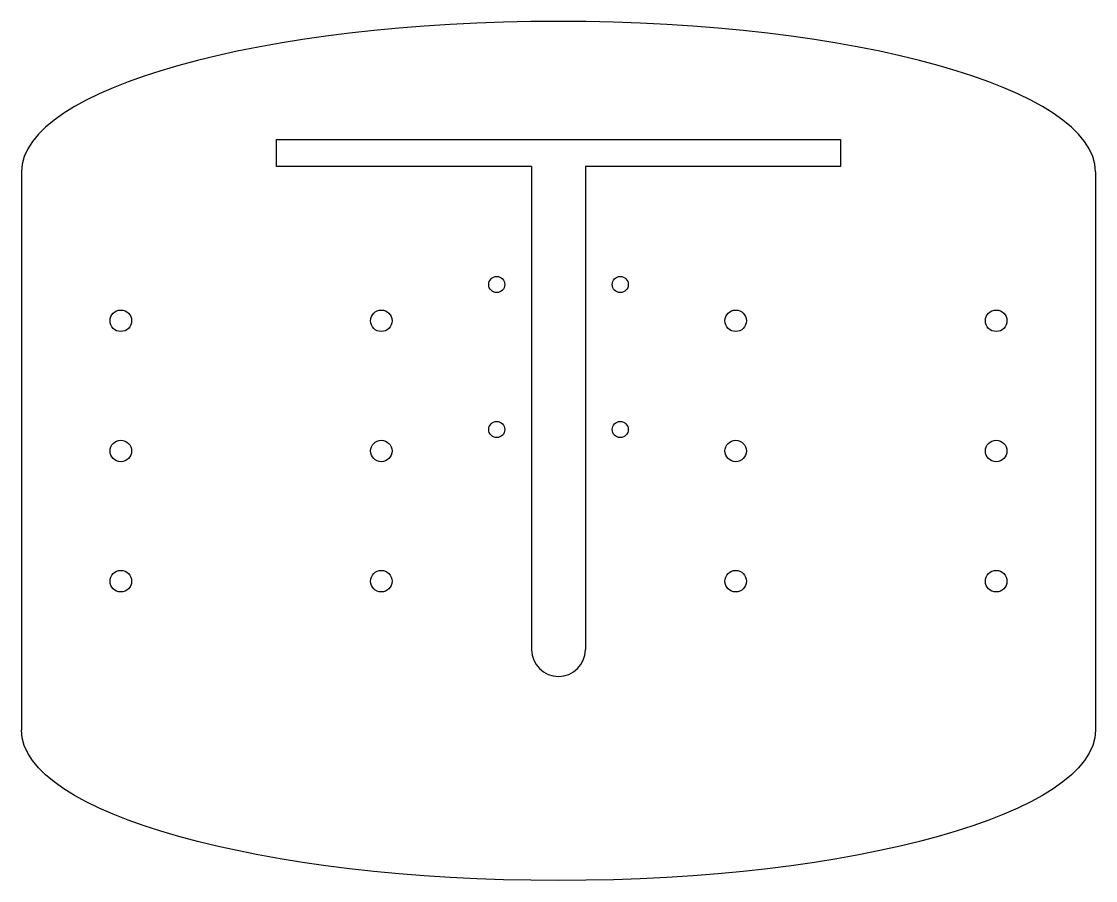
# Model space of a CAD drawing. Header units: inches. Extents: x 455 to 655, y -209 to -49.
import ezdxf

# ---------------------------------------------------------------- set-up
doc = ezdxf.new("R2010")
doc.units = ezdxf.units.IN
doc.header["$MEASUREMENT"] = 0

msp = doc.modelspace()

# ---------------------------------------------------------------- linework, layer by layer
for p, q in [((502.94, -71), (607.94, -71)), ((502.94, -76), (502.94, -71)), ((607.94, -71), (607.94, -76)), ((455.44, -77), (455.44, -181)), ((550.44, -76), (502.94, -76)), ((550.44, -76), (550.44, -166)), ((607.94, -76), (560.44, -76)), ((560.44, -76), (560.44, -166)), ((655.44, -77), (655.44, -181))]:
    msp.add_line(p, q)
for centre, radius in [((543.94, -98), 1.5), ((566.94, -98), 1.5), ((473.94, -104.75), 2), ((522.44, -104.75), 2), ((588.44, -104.75), 2), ((636.94, -104.75), 2), ((543.94, -125), 1.5), ((566.94, -125), 1.5), ((473.94, -129), 2), ((522.44, -129), 2), ((588.44, -129), 2), ((636.94, -129), 2), ((473.94, -153.25), 2), ((522.44, -153.25), 2), ((588.44, -153.25), 2), ((636.94, -153.25), 2)]:
    msp.add_circle(centre, radius)
msp.add_arc((555.44, -166), 5, 180, 0)
msp.add_ellipse((555.44, -77), major_axis=(-100, 0), ratio=0.28, start_param=3.141593, end_param=6.283185)
at = {"extrusion": (0, 0, -1)}
msp.add_ellipse((555.44, -181), major_axis=(-100, 0), ratio=0.28, start_param=3.141593, end_param=6.283185, dxfattribs=at)

doc.saveas('drawing.dxf')
